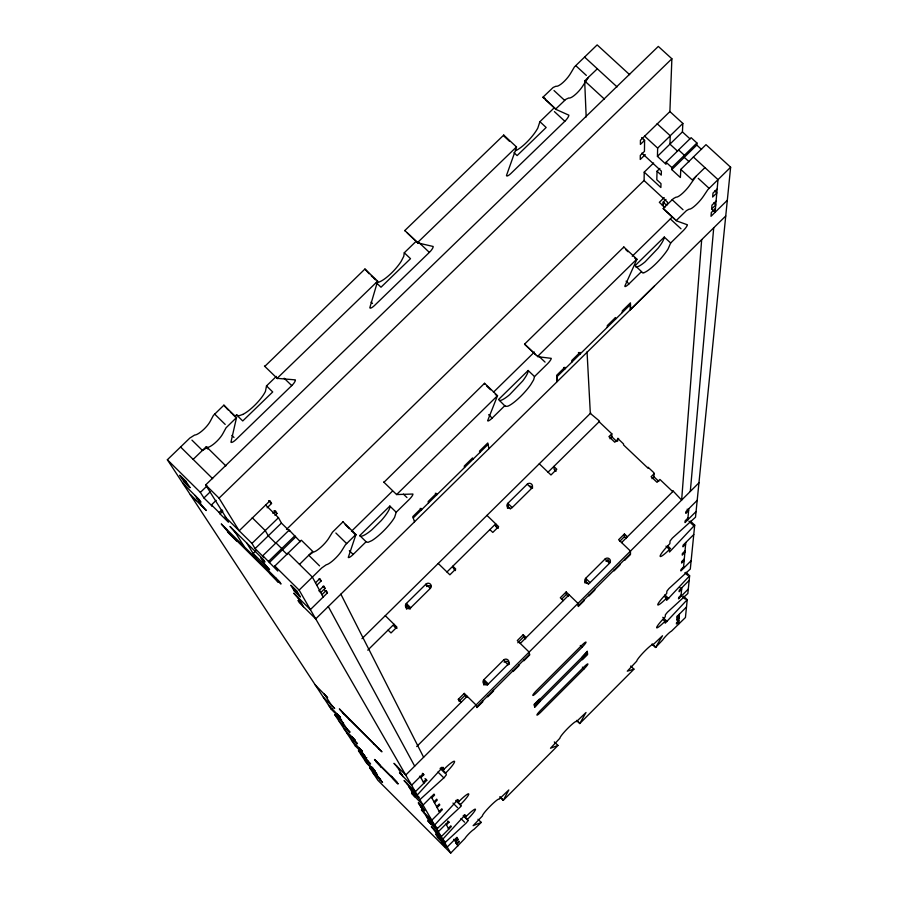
<?xml version="1.0" encoding="UTF-8"?>
<svg xmlns="http://www.w3.org/2000/svg" width="898" height="898" viewBox="0 0 898 898"><rect width="100%" height="100%" fill="white"/><g stroke="black" fill="none" stroke-linecap="round" stroke-linejoin="round"><path stroke-width="1.35" d="M654.373 286.136L630.441 309.642L630.441 302.862L622.28 310.876L622.292 312.571M653.598 162.987L644.225 172.135L644.102 180.565L667.472 202.173L667.382 204.688M641.632 137.619L644.596 140.346L644.45 151.369L640.296 155.421L640.252 159.474L645.235 154.624M659.884 168.431L657.033 171.215L656.808 179.768L660.995 183.63L660.872 187.514L644.225 172.135M678.641 149.977L666.08 162.246L666.002 164.289L657.437 156.387L657.65 148.114L670.29 135.8L657.123 123.7M651.982 478.656L653.901 476.748L654.036 472.876L648.12 467.263L648.098 468.24L623.549 444.948L623.538 443.938L617.656 438.359L617.701 441.064M663.083 205.889L663.207 202.129L665.99 199.412M226.419 518.168L205.664 484.931L658.313 46.415L671.872 58.774L669.897 111.577L640.442 140.245L640.397 144.432L644.596 140.346M456.667 800.724L460.494 804.529L460.82 806.505L436.821 828.977L442.725 839.226L463.312 816.854L465.456 815.182L466.129 816.473A12.235 1.493 -45.4 0 1 475.435 809.266A12.235 1.493 -45.4 0 1 467.488 819.358L468.06 820.693L466.253 822.983L444.791 842.807L450.717 853.1L464.984 838.406A6.735 0.797 -45.4 0 1 469.216 833.411A6.735 0.797 -45.4 0 1 473.942 829.415L481.306 822.411L473.123 825.666L482.428 815.968A11.887 1.414 -45.5 0 1 490.241 806.112A11.887 1.414 -45.5 0 1 499.187 799.153L508.818 789.959L503.284 800.343L557.984 745.441L550.496 748.236L559.914 738.223A11.809 1.403 -45.7 0 1 567.963 728.132A11.809 1.403 -45.7 0 1 576.516 721.565L586.001 712.518L579.771 723.53L633.977 669.156L627.287 671.188L636.704 661.175A11.753 1.392 -46 0 1 644.989 650.859A11.753 1.392 -46 0 1 653.16 644.652L662.488 635.762L655.574 647.48L652.004 644.046M669.964 144.163L670.234 135.744L682.85 123.441L669.74 111.419M666.002 546.141L669.493 549.464A13.672 1.886 -46.2 0 1 660.109 556.143A13.672 1.886 -46.2 0 1 669.852 543.717L670.065 541.023L672.321 538.149L695.501 517.214L730.635 167.23L705.996 144.657L680.796 169.408L680.381 177.535L671.794 169.61L671.872 167.578L696.927 142.995L691.123 137.686L678.574 149.921L684.433 155.309M657.437 156.387L682.424 131.905L682.85 123.441M684.377 155.253L684.332 157.363L671.794 169.61M663.083 619.586L664.935 621.36L665.182 623.212L687.228 599.684L683.535 596.16M664.464 596.474L666.395 598.315L666.642 600.347L689.63 575.786L685.971 572.295M669.493 549.464L669.504 552.012L694.704 525.15L690.528 521.177M689.103 161.752L684.265 157.307L696.792 145.072L696.927 142.995M701.675 239.654L681.638 500.085L672.804 490.69M678.484 624.48L679.404 614.12M680.987 596.407L681.739 587.842M683.468 568.367L685.769 542.515M687.789 519.807L688.766 508.751M690.304 491.453L713.719 227.823M553.83 108.063A5.938 1.583 -47.9 0 1 552.315 109.679L539.9 121.679L537.812 128.077A20.733 5.556 -47.7 0 1 515.699 150.662M687.228 599.684L685.443 617.51L671.446 631.182A6.634 0.775 -46 0 0 667.124 634.774A6.634 0.775 -46 0 0 662.69 639.971L655.574 647.48M689.63 575.786L687.846 593.499L667.371 612.301L665.384 614.782L665.216 616.881A12.067 1.47 -46.1 0 0 656.64 627.579A12.067 1.47 -46.1 0 0 664.935 621.36M694.704 525.15L690.304 569.063L668.954 588.56L666.888 591.165L666.698 593.443A12.583 1.594 -46.1 0 0 657.751 604.691A12.583 1.594 -46.1 0 0 666.395 598.315M534.523 376.543L533.659 379.798L530.696 384.737A21.069 4.456 -46.5 0 1 507.864 406.188L505.361 406.379L498.536 399.52L528.147 370.492L534.523 376.543L547.185 364.128A6.017 1.268 -46.6 0 0 551.249 358.347L537.722 356.686A5.972 1.28 -46.7 0 1 537.576 356.427L524.589 344.114L623.841 246.995L636.862 259.118A6.106 1.291 -47.2 0 1 636.682 259.836L624.795 286.204A6.005 1.257 -47.1 0 0 628.982 283.88L641.509 271.6L635.122 265.64L664.273 237.061L670.66 242.999L668.067 249.004A20.968 4.355 -47.3 0 1 643.922 272.689M342.98 522.378L342.991 521.817L332.451 532.222L329.083 537.734A12.359 2.773 -45.4 0 1 321.237 546.927A12.359 2.773 -45.4 0 1 313.413 552.057L308.8 555.267L319.542 565.863M366.103 541.763L359.761 535.556L389.855 506.057L396.198 512.242L394.615 517.315A21.17 4.524 -45.6 0 1 382.952 531.549A21.215 4.524 -45.6 0 1 371.839 540.618L367.978 542.358L366.103 541.763L353.172 554.448A6.073 1.302 -45.5 0 1 348.278 557.434L355.934 534.568L342.991 521.817M484.46 383.929L484.561 383.289L384.018 482.226M504.901 405.604L492.171 418.086A6.028 1.28 -46.3 0 1 487.636 420.735L497.526 395.67L484.561 383.289M655.641 647.301L652.711 644.349M367.26 762.772L366.732 763.311L376.689 773.38M264.843 366.339L364.947 269.03L377.643 281.164L277.1 378.35L295.341 379.876A5.983 1.616 -45.8 0 1 291.749 385.601L236.062 439.504A6.017 1.628 -45.3 0 1 230.943 442.186L236.544 417.548L223.905 405.166L213.41 415.404L210.345 421.117A12.235 3.435 -45.2 0 1 204.037 429.121A12.246 3.446 -45.2 0 1 194.597 435.059L189.848 438.044L167.365 459.742L331.216 709.24L339.489 717.48A3.974 0.707 -45.1 0 0 339.893 717.075M629.633 74.669L597.148 44.9L574.451 66.901L570.69 73.232A12.078 3.266 -48.1 0 1 562.81 82.661A12.078 3.266 -48.1 0 1 555.963 86.219L553.134 87.476L542.987 97.175A5.893 1.605 -48 0 0 543.133 97.545L545.412 98.623M588.471 77.363L583.431 84.962A12.089 3.199 -48.1 0 1 575.528 94.391A12.089 3.199 -48.1 0 1 568.715 97.994L565.908 99.274L555.75 108.984A5.904 1.571 -47.9 0 0 555.884 109.354L568.861 115.18A5.938 1.549 -47.9 0 1 564.842 121.275L510.883 173.505A5.938 1.571 -47.5 0 1 506.461 175.559L516.372 147.721A6.039 1.616 -47.6 0 0 516.485 146.946L503.733 135.07L404.83 230.528A5.904 1.639 -46.9 0 0 405.032 230.842L405.144 230.909M696.062 176.322L690.742 183.798A12.202 2.638 -47.6 0 1 682.648 193.205A12.202 2.638 -47.6 0 1 676.093 197.133L673.41 198.57L663.24 208.437A5.96 1.291 -47.5 0 0 663.33 208.774L674.252 218.876M355.9 534.467L345.348 544.884L341.958 550.373A12.37 2.694 -45.4 0 1 334.09 559.566A12.37 2.694 -45.4 0 1 326.288 564.741L321.697 567.985L299.124 590.098L417.256 795.033L440.57 769.507L443.04 767.678L443.893 769.339A13.874 1.931 -45.4 0 1 454.568 761.403A13.874 1.931 -45.4 0 1 445.644 773.043L446.385 774.761L444.353 777.399L419.905 799.635L434.576 825.094L456.038 801.712L458.283 799.995L459.013 801.386A12.763 1.628 -45.4 0 1 468.756 793.944A12.763 1.628 -45.4 0 1 460.494 804.529M730.635 167.23L707.849 189.646L703.751 195.775A12.224 2.559 -47.6 0 1 695.636 205.182A12.224 2.559 -47.6 0 1 689.114 209.155L686.454 210.615L676.273 220.504L663.24 208.437M427.055 817.202L434.576 825.094M435.508 831.66L445.498 842.111M689.159 580.411L679.27 590.323L679.146 591.703L681.616 589.234L679.808 587.494M446.441 824.847L448.978 822.299L448.54 821.468L438.359 831.66L427.774 820.738L430.299 823.264M453.714 839.293L454.916 840.494L457.329 838.07L456.925 837.306L447.226 847.039L437.595 837.419L438.808 836.206M448.327 828.326L450.841 825.812L451.267 826.631L441.255 836.678L431.309 826.744L434.273 830.033M681.099 595.06L678.664 597.507L678.54 598.854L688.295 589.088M686.487 607.014L677.047 616.488L676.946 617.745L679.292 615.388M455.286 841.19L457.699 838.766L458.103 839.518L455.69 841.942M679.191 616.544L676.845 618.902L676.733 620.148L679.079 617.79L677.272 616.062M456.532 843.491L458.923 841.089L459.327 841.83L456.936 844.232L455.746 843.042M678.854 620.383L676.52 622.729L676.419 623.964L678.742 621.618L677.552 620.473M423.34 782.147L426.202 779.296L426.752 780.351L415.347 791.733L404.078 780.497L407.501 784.347M687.935 518.067L685.163 520.829L685.017 522.569L696.073 511.534M693.772 534.523L683.097 545.187L682.963 546.792L685.623 544.132M582.095 647.234L537.06 692.246A5.781 0.786 -45.7 0 1 532.806 695.378A5.781 0.786 -45.7 0 1 536.69 690.382L581.904 645.202A5.758 0.786 -45.9 0 1 586.046 642.171A5.758 0.786 -45.9 0 1 582.095 647.234L580.276 645.471M431.815 797.806L434.553 795.067L434.037 794.09L423.037 805.079L411.587 793.248L414.315 795.965M434.015 801.869L436.72 799.153L437.225 800.107L434.52 802.812M685.028 550.901L682.39 553.527L682.255 555.099L684.882 552.472M534.265 704.986L587.348 651.903M534.636 706.748L587.516 653.867M436.619 806.685L439.29 804.013L439.784 804.934L437.113 807.605M684.31 558.926L681.717 561.531L681.582 563.057L684.175 560.464M439.201 811.444L441.827 808.806L442.31 809.715L431.781 820.244L421.353 809.839L424.485 813.319M683.603 566.874L681.043 569.444L680.92 570.926L691.146 560.7M584.115 668.819L540.966 712.002A5.534 0.718 -45.7 0 1 536.903 715.044A5.534 0.718 -45.7 0 1 540.63 710.296L583.936 666.956A5.523 0.718 -45.8 0 1 587.898 664.004A5.523 0.718 -45.8 0 1 584.115 668.819L582.364 667.124M464.244 693.391L464.951 695.389L459.058 701.259L458.328 699.273L464.244 693.391L476.041 704.997L476.917 707.602L482.798 701.742L482.585 701.08M526.138 637.591L523.197 634.718L517.315 640.566L529.124 652.083L529.697 654.979L523.848 660.816L523.702 660.097M584.037 599.954L584.104 600.751L578.29 606.543L577.998 603.377L566.167 591.95L560.318 597.765L563.271 600.627M627.376 536.802L624.424 533.973L618.61 539.743L630.463 551.091L630.463 554.537L624.682 560.296L624.671 559.454M517.798 642.788L523.646 636.963L523.197 634.718M561.587 599.202L566.436 594.375L566.167 591.95M619.631 541.427L624.447 536.622L624.424 533.973M416.706 746.552L467.196 696.287M503.587 660.041L483.932 679.618A3.132 3.087 -18.2 0 0 483.932 683.995A3.132 3.087 -18.2 0 0 488.355 683.962L508.021 664.374A3.132 3.087 -14.5 0 0 508.01 660.008A3.132 3.087 -14.5 0 0 503.587 660.041L508.145 664.902M520.268 643.451L569.119 594.802M605.095 558.994L585.664 578.334A3.121 3.053 -3.7 0 0 585.698 582.645A3.121 3.053 -3.7 0 0 590.098 582.611L609.529 563.248A3.109 3.042 -2 0 0 609.495 558.949A3.109 3.042 -2 0 0 605.095 558.994L609.529 563.248M621.573 542.583L673.186 491.195M606.206 561.43L608.126 559.51M698.958 482.821L405.739 775.064L393.975 763.334L397.578 767.397M476.692 706.951L529.551 654.26M578.211 605.757L630.463 553.684M697.196 500.343L685.96 511.557L685.803 513.342L688.609 510.547L687.161 509.177M402.371 775.58L399.498 772.718L411.61 785.245L423.216 773.661L423.789 774.75L420.893 777.634L419.467 776.209M654.002 473.852L651.117 476.715L657.022 482.327L659.918 479.453L672.748 491.633M599.112 421.757L611.807 433.801L608.923 436.653L614.793 442.231L618.632 438.426M609.966 438.752L611.886 436.866L611.807 433.801M361.973 638.669L590.772 413.001M527.227 484.202L507.841 503.329A3.098 3.008 -10.5 0 0 507.853 507.595A3.098 3.008 -10.5 0 0 512.219 507.55L531.605 488.411A3.087 3.008 -8.8 0 0 531.594 484.157A3.087 3.008 -8.8 0 0 527.227 484.202L531.605 488.411M367.765 650.163L394.009 624.256L395.333 627.298L393.526 625.524M410.712 607.766L430.322 588.403A3.109 3.042 -19.4 0 0 430.344 584.093A3.109 3.042 -19.4 0 0 425.955 584.138L406.345 603.49A3.109 3.042 -21.9 0 0 406.323 607.811A3.109 3.042 -21.9 0 0 410.712 607.766L406.345 603.49L407.288 605.858A3.098 3.031 -21.9 0 0 406.614 609.214M446.957 571.981L495.707 523.848L496.459 527.429M548.049 472.168L599.55 421.33M321.922 594.723L326.199 590.525L327.444 592.86L310.371 609.619L293.758 593.174L299.259 599.572M715.437 208.482L711.339 212.5L711.014 216.283L727.313 200.288M413.226 517.933L488.085 444.409M725.73 216.014L315.714 618.879L299.371 602.693L298.046 600.436L302.143 604.5M450.717 853.1L377.89 780.306L369.606 767.689L370.313 767.015M662.174 205.025L664.172 203.071M299.494 564.382L312.672 551.361L301.358 540.226L274.81 566.043L277.774 571.038L262.8 555.716L289.167 530.101L300.325 541.707M704.952 167.623L692.235 179.948L680.796 169.408M351.477 531.268L392.392 491.195M493.451 392.202L534.445 352.038M632.248 256.244L670.335 218.932A5.994 1.28 -47.5 0 0 671.872 217.305M396.198 512.242L409.073 499.614A6.05 1.291 -45.8 0 0 412.912 494.035L396.613 494.562L497.526 395.67M537.576 356.427L636.862 259.118M315.479 582.824L319.856 578.537L321.147 580.972L316.792 585.249M717.165 188.984L712.99 193.081L712.653 197.021L716.817 192.947L714.662 190.971M670.66 242.999L683.131 230.764A6.005 1.246 -47.4 0 0 687.397 224.792L676.351 220.818A5.96 1.257 -47.5 0 1 676.273 220.504M319.486 590.222L323.796 585.99L325.054 588.358L320.766 592.579L318.857 590.704M716.088 201.096L711.968 205.148L711.643 208.998L715.751 204.969L713.629 203.015M262.8 555.716L263.574 556.985L255.099 548.611L281.411 523.074L278.481 517.697L265.527 504.934M256.098 550.575L253.146 553.437L269.602 569.736L264.001 563.226L260.746 557.871L264.921 562.002L263.417 559.521L230 526.452L235.792 533.165M286.484 529.427L644.158 180.397M268.536 561.385L294.903 535.747M269.288 562.642L282.421 549.812L287.203 554.526M295.599 537.06L282.488 549.868L281.691 548.521M664.194 197.571L659.334 202.331L664.857 207.427M267.144 507.785L271.533 503.52L270.029 500.758L239.171 530.785L219.045 498.154L205.664 484.931M272.88 513.33L275.473 510.794L276.932 513.488L274.979 515.385M255.099 548.611L251.956 543.425L278.481 517.697M216.149 500.343L211.457 504.901L212.321 506.27L203.936 497.963L200.366 492.396L206.978 485.986M203.936 497.963L210.491 491.61M219.045 498.154L671.872 58.774M251.956 543.425L225.072 516.833L228.44 522.221L220.021 513.892L219.168 512.534L221.986 509.806M220.021 513.892L222.839 511.164M234.692 416.661L236.533 414.887L238.745 415.83L242.887 414.416M242.909 414.393A20.923 5.77 -45.5 0 0 265.438 391.405L266.504 385.916L276.371 376.385M376.588 282.578L378.249 282.331A20.822 5.68 -46.7 0 0 401.114 261.441L403.774 256.3L404.28 252.765L415.92 241.506M193.137 459.394L206.327 446.643L225.869 465.894M236.544 417.548L226.049 427.807L222.951 433.487A12.246 3.368 -45.2 0 1 215.296 442.714A12.246 3.368 -45.2 0 1 207.202 447.473L202.477 450.482L191.948 440.121M377.643 281.164L369.796 307.812A5.96 1.605 -46.4 0 0 374.556 305.455L429.367 252.405A5.949 1.583 -46.9 0 0 433.173 246.479L417.738 242.898A5.916 1.605 -46.9 0 1 417.548 242.583L516.485 146.946M586.181 116.976L584.665 80.921L597.338 68.787M377.194 774.57L369.606 767.689M438.179 834.803L437.472 835.488L444.791 842.807M429.94 820.649L429.188 821.367L436.821 828.977M643.911 272.7L642.586 272.936L641.509 271.6M633.887 669.1L630.71 666.035M481.216 822.377L478.005 819.257M300.258 596.8L294.331 591.007L290.885 585.249L297.126 591.434L300.258 596.8L293.915 590.457M418.378 802.879L422.318 806.819L424.619 810.771L420.713 806.875L418.378 802.902L422.397 806.909M441.288 841.998L445.79 847.173L441.288 842.021L444.88 845.602M682.424 131.905L690.046 138.898M696.792 145.072L701.562 149.461M584.553 57.045L617.061 86.904M693.368 156.993L717.996 179.611L715.1 212.287L712.125 209.548M669.908 144.107L677.586 151.167M575.697 65.599L586.338 75.398M698.229 178.332L709.106 188.333M584.665 80.921L604.444 99.128M644.551 136.058L657.65 148.114M666.08 162.246L671.872 167.578M641.846 153.109L661.388 171.125L661.254 175.11L657.033 171.215M554.01 90.552L564.651 100.385M672.164 199.704L683.03 209.739M663.207 202.129L666.507 205.182M542.987 97.175L555.75 108.984M545.344 99.588L555.974 109.433M554.403 111.61L564.842 121.275M670.335 218.932L680.998 228.799M539.9 121.679L546.152 127.494L517.102 155.59L513.982 152.671M504.339 136.496L509.424 141.233M625.839 249.723L628.005 251.743M634.516 257.805L636.682 259.836M626.086 281.175L628.982 283.88M578.413 352.487L580.063 354.048L579.962 352.443L571.757 360.502L571.869 362.107M563.652 367.507L565.033 368.82L564.898 367.237L556.67 375.319L557.254 381.549L556.816 376.879L630.441 304.568L630.441 309.642M418.973 242.539L429.367 252.405M538.306 355.698L545.064 362.107M404.83 230.528L417.548 242.583M407.254 232.919L417.851 242.954M535.646 354.676L524.746 344.383A5.972 1.313 -46.7 0 1 524.6 344.114M599.067 420.713L590.334 413.428L587.045 351.848M610.921 435.945L616.758 441.49M653.901 476.748L658.818 481.407M688.957 521.233L693.93 525.947M404.28 252.765L410.509 258.68L380.999 287.225L376.329 282.769M667.629 545.849L670.593 548.689M684.882 572.688L687.632 575.304M369.145 273.778L364.947 269.03M371.256 275.798L372.67 277.145M373.568 277.998L375.487 279.839M486.626 385.994L490.544 389.743M495.258 394.244L497.425 396.31M556.109 471.237L554.167 469.373L553.841 466.455L556.771 469.25L550.968 474.975L539.283 463.783M624.447 536.622L626.411 538.508M682.682 596.699L685.309 599.224M371.087 302.143L372.479 303.468M488.635 414.708L492.171 418.086M664.879 594.903L668.707 598.573M662.791 617.296L667.158 621.495M512.219 507.55L507.841 503.329L508.358 506.102A3.076 2.997 -10.4 0 0 507.46 508.234M590.098 582.611L585.664 578.334L585.923 581.623L588.673 584.284M507.437 505.978L510.524 508.942M486.963 515.396L498.626 526.666L492.789 532.435L489.87 529.607M495.303 525.611L498.21 528.417M566.436 594.375L568.4 596.272M435.317 493.215L436.866 494.719L436.473 493.372L428.121 501.578L428.526 502.902M420.197 508.391L421.577 509.727L421.151 508.414L412.788 516.631L414.528 521.794M284.15 378.226L291.749 385.601M403.426 494.136L406.951 497.559M264.439 366.036L277.493 378.642M383.682 482.002L396.613 494.562M266.504 385.916L272.711 391.955L242.741 420.96L236.533 414.887M455.511 570.589L453.569 568.703L452.828 566.189L455.735 569.029L449.876 574.821L438.224 563.461M523.646 636.963L525.611 638.871M576.886 720.432L579.85 723.328M576.606 720.488L579.771 723.575M430.322 588.403L425.955 584.138L426.606 585.967M225.881 407.67L223.905 405.166M226.767 408.545L228.171 409.926M230.27 411.98L231.684 413.361M232.38 414.045L234.49 416.111M345.124 524.488L349.423 528.697M351.578 530.808L355.877 535.017M554.302 741.916L557.984 745.441M214.667 414.09L225.196 424.417M335.863 532.997L346.628 543.548M488.355 683.962L483.932 679.618L484.763 682.357L487.513 685.062M405.975 605.039L410.139 609.125M231.92 435.44L233.996 437.472M349.333 550.687L353.172 554.448M268.603 500.635L271.533 503.52M385.287 615.68L396.916 627.13L391.012 632.955L388.104 630.093M394.042 625.592L396.938 628.443M464.951 695.389L466.904 697.319M274.047 510.636L276.932 513.488M281.411 523.074L289.886 531.425L289.167 530.101M458.328 699.273L461.269 702.18M319.026 578.884L321.147 580.972M322.966 586.293L325.054 588.358M180.577 446.991L212.669 478.679M252.248 517.742L265.258 530.583L268.3 535.859L275.821 543.301M288.056 553.089L312.392 577.111L323.179 597.047M324.605 590.065L327.444 592.86M275.967 542.875L281.759 548.588M167.365 459.742L200.366 492.396M274.81 566.043L299.124 590.098M211.457 504.901L219.168 512.534M179.937 475.558L186.167 481.721M291.008 585.485L297.361 591.771M183.764 481.418L190.006 487.67L184.225 482.013L179.768 475.267L185.886 481.328L189.938 487.535M500.388 797.188L503.34 800.118M499.737 796.829L503.284 800.343M182.911 483.405L199.199 499.535L200.928 502.207L196.864 498.188M200.602 503.935L206.327 510.524L190.297 494.652L196.303 500.601M226.925 530.471L221.267 523.927L279.592 581.691L280.995 584.026L276.921 579.996L278.335 582.319L269.501 573.115M227.766 531.762L277.662 581.186L275.529 577.672M441.794 767.251L443.893 769.339M440.896 767.678L445.644 773.043M440.087 768.362L445.004 773.245M437.955 772.044L443.859 777.904M457.082 799.467L459.013 801.386M455.679 800.444L461.123 805.854M452.985 803.081L457.509 807.583M464.277 814.632L466.129 816.473M422.352 773.324L423.789 774.75M463.817 815.698L467.488 819.358M463.188 815.721L468.06 820.57M424.99 778.6L426.752 780.351M460.943 818.583L464.592 822.22M315.176 684.826L327.647 697.712L324.75 694.827M343.092 713.102L339.354 708.915L381.942 751.817L343.519 713.764M331.003 704.447L334.662 708.533L323.347 697.263M447.72 821.041L448.978 822.299M328.567 705.199L340.477 717.513L337.704 714.741M408.871 786.67L417.256 795.033M341.554 719.915L335.717 714.101A3.918 0.696 -45.1 0 0 334.909 714.864L355.361 746.002L362.983 753.613M419.332 797.48L412.44 790.599L411.621 791.374L419.905 799.635M334.909 714.864L343.081 723.013A3.918 0.685 -45.1 0 1 343.485 722.621M346.583 728.401L350.018 732.229L339.276 721.521M456.902 838.328L458.103 839.518M343.968 728.66L355.249 740.3L352.611 737.673M374.848 759.989L396.938 782.035M354.149 740.042L357.471 743.735L347.01 733.296M375.835 761.549L397.836 783.505M420.646 806.774L424.619 810.748M351.466 740.075L362.433 751.39L359.862 748.831M360.491 751.312L364.97 755.79M431.208 821.917L437.562 828.259M359.234 750.055A3.603 0.595 -45.1 0 0 358.482 750.762L366.014 758.282A3.603 0.584 -45.1 0 1 366.766 757.575M367.473 760.527L370.605 763.996L360.637 754.039M371.772 766.937L373.512 768.677M364.667 760.191L375.106 770.944L372.659 768.486M377.71 776.265L380.696 779.565L378.294 777.174M438.134 836.633L435.71 834.208L438.583 837.407M379.573 779.127L382.537 782.394L373.007 772.886M439.56 839.058L437.146 836.655L437.595 837.419M442.198 843.57L445.767 847.128M358.482 750.762L366.732 763.311M195.124 495.494L202.308 506.562M323.886 693.492L331.833 705.716M336.907 713.517L347.335 729.546M351.893 736.573L354.856 741.131M359.189 747.776L368.113 761.504M372.041 767.543L380.146 780.014M225.342 527.968L228.53 532.997L236.578 540.966L235.792 539.72M342.295 711.833L343.9 714.381M349.3 719.523L349.692 720.151M380.123 765.253L374.5 759.45L381.403 767.307L381.089 766.791M234.176 530.572L244.222 546.658M246.681 542.964L256.424 558.758M391.607 776.714L391.304 776.209L398.117 783.976L392.527 778.207M373.534 743.679L373.905 744.274M378.316 747.742L379.394 749.516M206.327 446.643L207.707 448.989M297.911 597.271L303.457 606.745M396.905 766.263L403 776.669M406.895 783.303L414.876 796.941M423.957 812.432L430.793 824.095M433.801 829.224L440.009 839.821M328.298 606.52L414.685 766.14M420.309 776.557L423.912 783.202M431.287 796.84L439.683 812.342M445.992 824.016L448.764 829.146M454.5 839.742L457.857 845.938M340.87 594.162L423.609 757.239M487.491 696.186L487.693 696.859L493.563 691L493.372 690.326M464.58 467.488L464.255 466.084L472.573 457.924L472.887 459.327M512.949 670.817L513.117 671.513L518.977 665.676L518.82 664.969M479.801 452.547L479.498 451.122L487.794 442.961L488.927 448.686M539.597 699.665L539.474 699.059L534.142 704.391L534.759 707.343L539.945 701.45M582.061 657.19L587.292 651.241L587.573 654.519L582.308 659.783L582.241 659.143M588.886 595.127L588.942 595.924L594.745 590.143L594.701 589.324M607.34 327.265L607.295 325.604L615.467 317.566L615.5 319.25M614.041 570.039L614.064 570.881L619.856 565.111L619.845 564.258M356.091 745.25A3.659 0.606 -45.1 0 1 355.361 746.002M331.811 708.623A3.974 0.718 -45.1 0 1 331.216 709.24M426.819 586.585A3.098 3.031 -19.4 0 1 431.186 586.54M443.084 767.296A13.874 1.953 -45.4 0 1 441.49 768.924M529.831 486.155A3.076 2.997 -8.8 0 1 532.66 487.928M584.957 582.97A3.098 3.042 -3.6 0 1 585.855 580.804M606.161 560.891A3.098 3.031 -1.9 0 1 610.247 562.44M483.899 685.084A3.121 3.076 -18.2 0 1 484.561 681.683M504.126 662.185A3.121 3.076 -14.5 0 1 509.447 664.318M528.159 370.492A21.024 4.512 -46.5 0 1 522.681 380.999L509.604 394.716A20.991 4.501 -46.5 0 1 499.557 400.497M389.855 506.068A21.137 4.58 -45.6 0 1 381.179 520.649L371.94 529.708A21.137 4.58 -45.6 0 1 359.772 535.556M664.273 237.061A20.968 4.411 -47.3 0 1 658.111 248.196L645.101 261.846A20.968 4.411 -47.3 0 1 635.795 266.931M623.841 246.995A6.095 1.336 -47.3 0 1 623.672 247.702M503.733 135.07A6.028 1.65 -47.6 0 1 503.632 135.845"/></g></svg>
